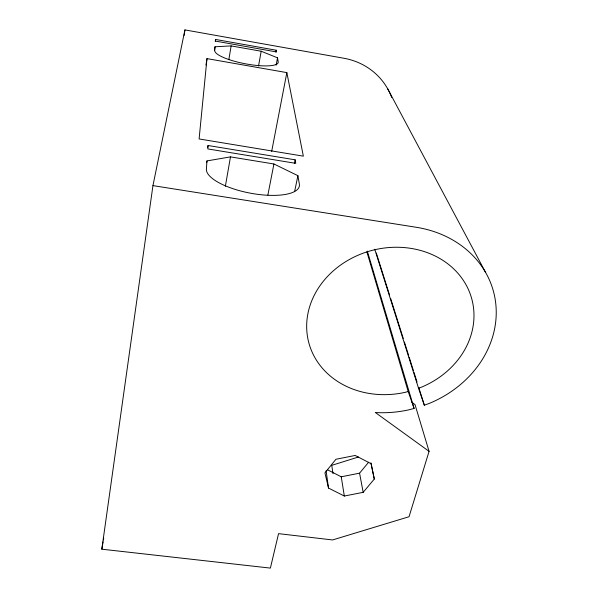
<?xml version="1.0" encoding="UTF-8"?>
<svg xmlns="http://www.w3.org/2000/svg" width="598" height="598" viewBox="0 0 598 598"><rect width="100%" height="100%" fill="white"/><g stroke="black" fill="none" stroke-linecap="round" stroke-linejoin="round"><path stroke-width="0.9" d="M206.968 160.914L206.392 169.047A47.272 16.101 10.8 0 0 253.791 193.767A47.272 16.101 10.8 0 0 299.344 184.042L297.901 175.677L273.921 163.979L230.484 156.885L206.968 160.914L206.661 162.753M208.052 145.501L207.812 148.932L295.771 163.344L295.158 159.816L208.052 145.501L207.753 147.34M215.018 46.779L214.749 50.576A32.277 7.468 10.8 0 0 246.899 64.068A32.277 7.468 10.8 0 0 278.205 61.766L277.524 57.834L261.191 51.234L231.127 45.904L215.018 46.779L214.428 50.464M215.534 39.438L215.415 41.083L276.5 51.936L276.209 50.225L215.534 39.438L215.243 41.277M206.983 58.619L199.097 138.953L303.35 156.153L286.846 72.612L206.983 58.619L205.974 65.062M412.015 402.379L415.012 404.592L429.072 451.348L409.047 516.732L332.563 539.949L278.556 533.648L270.386 568.1L101.817 549.188L152.946 185.612L184.924 29.9L343.97 58.268A66.019 62.954 -24 0 1 391.69 97.437M184.124 35.439L184.924 29.9M228.832 59.725L231.127 45.904M101.817 549.188L103.095 541.84M103.409 540.001L103.731 538.17M225.356 186.299L230.484 156.885M258.545 65.944L261.191 51.234M275.865 52.056L276.209 50.225M276.149 65.175L277.524 57.834M271.671 151.406L286.846 72.612M267.867 195.075L273.921 163.979M294.41 163.478L295.158 159.816M294.687 191.218L297.901 175.677M327.472 469.766L341.241 476.793L359.57 473.175L368.667 462.187M374.303 479.043L371.111 463.734L355.19 455.452L335.941 459.264L324.931 472.861L328.511 488.058L344.321 496.034L363.173 492.333L374.303 479.043L370.932 462.83M152.946 185.612L416.29 227.285A106.93 92.391 -15.1 0 1 496.019 306.43A106.93 92.391 -15.1 0 1 429.334 403.388L424.341 405.197L418.533 388.237L421.426 387.183A84.385 72.881 -15 0 0 446.325 262.724A84.385 72.881 -15 0 0 309.854 306.049A84.385 72.881 -15 0 0 405.22 392.325L408.195 391.518L414.093 408.434L408.972 409.802A106.93 92.391 -15.1 0 1 377.331 412.627L375.245 412.448L429.072 451.348M358.411 457.029L331.755 465.341L332.989 473.616M387.459 88.399L485.449 272.18M376.299 253.051L389.5 294.866M390.629 298.424L403.269 338.468M404.398 342.026L408.606 355.369M409.174 357.148L413.382 370.498M413.951 372.277L417.038 382.062M418.727 387.407L424.341 405.197M374.744 249.239L418.533 388.237M367.322 251.108L414.093 408.434M366.873 251.848L408.195 391.518M359.57 473.175L363.173 492.333M341.241 476.793L344.321 496.034M326.104 470.761L328.511 488.058"/></g></svg>
